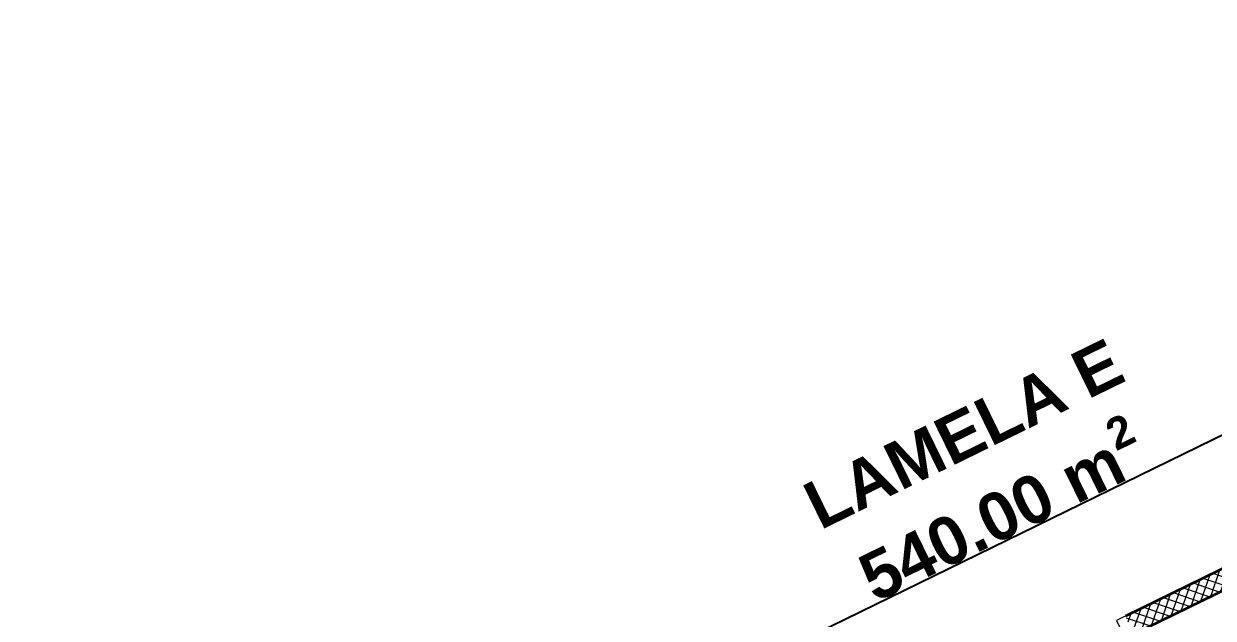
# Model space of a CAD drawing. Header units: metres. Extents: x 7511783 to 7512372, y 4692307 to 4692611.
# Drawn here: x 7512178.26 to 7512193.13, y 4692479.8 to 4692487.24 of the extents above; entities that cross this region are included whole.
import ezdxf

# ---------------------------------------------------------------- set-up
doc = ezdxf.new("R2010")
doc.units = ezdxf.units.M
doc.layers.get('0').update_dxf_attribs({"lineweight": 0})
for name, color, linetype, lineweight in [('A - Muret', 7, 'Continuous', 0), ('A - Muret_Pen_No__101', 252, 'Continuous', 0), ('A - Muret_Pen_No__7', 7, 'Continuous', 0), ('A1 - Bodrumi -1_Pen_No__42', 8, 'Continuous', 0)]:
    doc.layers.add(name, color=color, linetype=linetype, lineweight=lineweight)
doc.layers.add('Annotation - Text_Pen_No__48', color=7, linetype='Continuous', lineweight=0, true_color=0xa80f02)
doc.styles.add('GENERATED_STYLE_2', font='arialbd.ttf')

# ---------------------------------------------------------------- blocks, each defined once
blk = doc.blocks.new('Wall_14', base_point=(0, 6.408165399173339e-12))
at = {"layer": 'A - Muret_Pen_No__101', "linetype": 'Continuous', "lineweight": 13}
h = blk.add_hatch(dxfattribs=at)
h.set_pattern_fill('CONCRETE_BLOCK', color=252, style=0, pattern_type=2)
h.set_pattern_definition([(44.99999999999999, (0, 0), (-68.94290863686237, 68.94290863686243), []), (135.0000000000002, (0, 0), (68.94290863686219, 68.94290863686261), [])])
h.paths.add_polyline_path([(13599.99998658908, -250.0000612729407), (16625.00009681741, -250.0000612729407), (16625.00009681741, -8.785209226758184e-05), (13599.99998658908, -8.785209226758184e-05)])
at = {"layer": 'A - Muret_Pen_No__7', "color": 7, "linetype": 'Continuous', "lineweight": 35, "flags": 128}
for points in [[(16625, 4.373807682619473e-12), (13600, 4.744582666732988e-12)], [(13600, -249.9999999999953), (16625.00000000001, -249.9999999999956)]]:
    blk.add_lwpolyline(points, dxfattribs=at)

msp = doc.modelspace()

# ---------------------------------------------------------------- linework, layer by layer
msp.add_lwpolyline([(7512194.645697234, 4692474.205234547), (7512197.655478759, 4692475.676191779), (7512194.933110151, 4692481.246533704), (7512191.923328627, 4692479.775576472), (7512194.645697234, 4692474.205234547)], close=True)
at = {"layer": 'A1 - Bodrumi -1_Pen_No__42', "color": 8, "linetype": 'Continuous', "lineweight": 25, "flags": 128}
msp.add_lwpolyline([(7512210.294849152, 4692473.898102365), (7512203.775499335, 4692487.237591917), (7512178.25973955, 4692474.767387325), (7512182.672976019, 4692465.737296376), (7512181.909300109, 4692465.364068422), (7512187.156448367, 4692454.627678853), (7512203.250397637, 4692462.493204053)], dxfattribs=at)

# ---------------------------------------------------------------- block references
at = {"layer": 'A - Muret', "color": 7, "lineweight": 35, "xscale": 0.001, "yscale": 0.001, "zscale": 0.001, "rotation": 26.04594307934832}
msp.add_blockref('Wall_14', (7512179.816819362, 4692473.858815667), dxfattribs=at)

# ---------------------------------------------------------------- texts
at = {"layer": 'Annotation - Text_Pen_No__48', "color": 14, "linetype": 'Continuous', "lineweight": 25, "true_color": 0xa80f02, "insert": (7512189.880888279, 4692482.380646515), "char_height": 0.5999999999999999, "attachment_point": 2, "rotation": 26.045943079348305, "line_spacing_factor": 0.9408571493739024, "style": 'GENERATED_STYLE_2'}
msp.add_mtext('\\A1;LAMELA E\\P540.00 m{\\H0.66x;\\S2^  ;}', dxfattribs=at)

doc.saveas('drawing.dxf')
